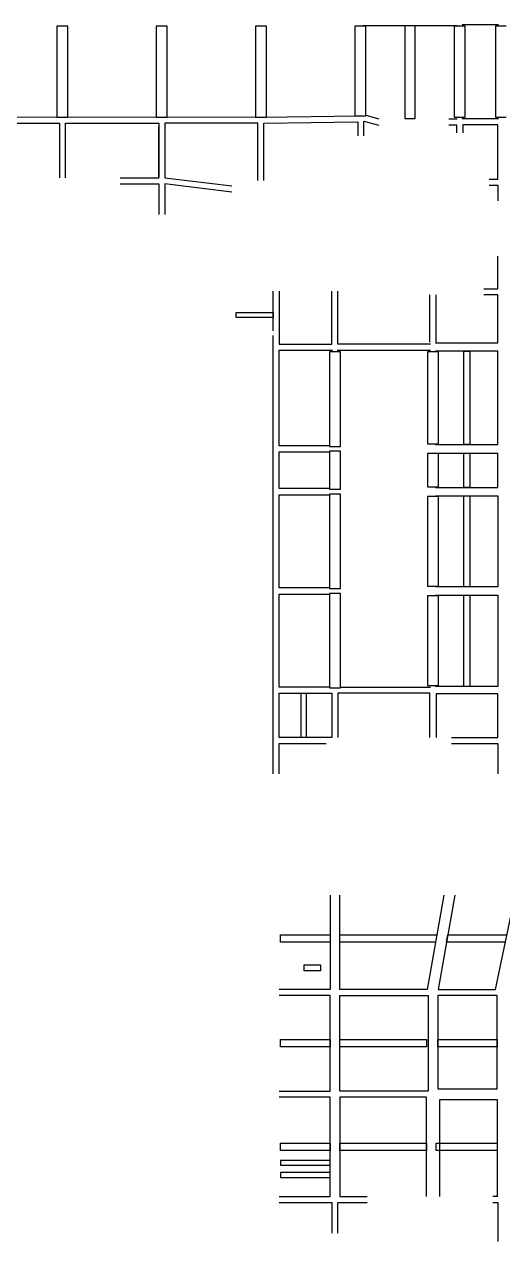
# Model space of a CAD drawing. Header units: metres. Extents: x -681087 to 1033303, y 74272 to 2630761.
# Drawn here: x 214763 to 254254, y 2099834 to 2200354 of the extents above; entities that cross this region are included whole.
import ezdxf

# ---------------------------------------------------------------- set-up
doc = ezdxf.new("R2010")
doc.units = ezdxf.units.M
for name, color, linetype in [('SKELETON_CLEAN', 7, 'Continuous'), ('SKELETON_ISOLATED', 1, 'Continuous'), ('SKELETON_ORIGINAL', 8, 'Continuous')]:
    doc.layers.add(name, color=color, linetype=linetype)

msp = doc.modelspace()

# ---------------------------------------------------------------- linework, layer by layer
at = {"layer": 'SKELETON_CLEAN'}
for p, q in [((218354, 2200204), (217454, 2200204)), ((217454, 2200204), (217454, 2192702)), ((218354, 2192702), (218354, 2200204)), ((226554, 2200204), (225654, 2200204)), ((225654, 2200204), (225654, 2192702)), ((226554, 2192702), (226554, 2200204)), ((234754, 2200204), (233854, 2200204)), ((233854, 2200204), (233854, 2192702)), ((234754, 2192702), (234754, 2200204)), ((242954, 2200204), (242054, 2200204)), ((242054, 2200204), (242054, 2192804)), ((242954, 2192804), (242954, 2200204)), ((246204, 2200254), (247004, 2200254)), ((246204, 2192554), (246204, 2200254)), ((247004, 2200254), (247004, 2192554)), ((251154, 2200204), (250254, 2200204)), ((250254, 2200204), (250254, 2192702)), ((251154, 2192702), (251154, 2200204)), ((254554, 2200204), (253654, 2200204)), ((253654, 2200204), (253654, 2192702)), ((210154, 2192704), (217704, 2192702)), ((217454, 2192702), (218354, 2192702)), ((225654, 2192702), (226554, 2192702)), ((233854, 2192702), (234754, 2192702)), ((242054, 2192804), (242954, 2192804)), ((242804, 2191154), (242804, 2192364)), ((242804, 2192364), (244043, 2192037)), ((247004, 2192554), (246204, 2192554)), ((250254, 2192702), (251154, 2192702)), ((253654, 2192702), (254554, 2192702)), ((209904, 2192204), (217654, 2192202)), ((217654, 2192202), (217654, 2187674)), ((218154, 2187674), (218154, 2192204)), ((218154, 2192204), (225854, 2192202)), ((234042, 2192202), (226354, 2192204)), ((226354, 2192204), (226354, 2187691)), ((234042, 2187459), (234042, 2192202)), ((234542, 2192203), (242304, 2192304)), ((234542, 2187459), (234542, 2192203)), ((242304, 2192304), (242304, 2191154)), ((249802, 2192052), (250454, 2192052)), ((250454, 2192052), (250454, 2191404)), ((253854, 2192052), (250954, 2192052)), ((250954, 2192052), (250954, 2191404)), ((253854, 2187554), (253854, 2192052)), ((226354, 2187691), (231902, 2187009)), ((253854, 2187554), (253153, 2187554)), ((222683, 2187174), (225854, 2187174)), ((225854, 2187174), (225854, 2184654)), ((231902, 2186505), (226354, 2187187)), ((226354, 2187187), (226354, 2184654)), ((253883, 2187054), (253153, 2187054)), ((253883, 2185784), (253883, 2187054)), ((253854, 2178514), (253854, 2181224)), ((235804, 2178314), (235804, 2173954)), ((240154, 2173954), (240154, 2178314)), ((240654, 2173954), (240654, 2178314)), ((252703, 2178514), (253854, 2178514)), ((253854, 2178014), (252703, 2178014)), ((253854, 2174054), (253854, 2178014)), ((232253, 2176155), (232253, 2176555)), ((232253, 2176555), (235304, 2176555)), ((235304, 2176555), (235304, 2176155)), ((235304, 2176155), (232253, 2176155)), ((235804, 2173954), (240154, 2173954)), ((235804, 2165554), (235804, 2173454)), ((235804, 2173454), (240204, 2173454)), ((240854, 2173304), (239954, 2173304)), ((239954, 2173304), (239954, 2165504)), ((248304, 2173954), (240654, 2173954)), ((240854, 2165504), (240854, 2173304)), ((248954, 2173304), (248054, 2173304)), ((248054, 2173304), (248054, 2165704)), ((248704, 2174054), (253854, 2174054)), ((253854, 2173354), (248704, 2173354)), ((248954, 2165704), (248954, 2173304)), ((251054, 2173354), (251554, 2173354)), ((251054, 2165654), (251054, 2173354)), ((251554, 2173354), (251554, 2165654)), ((253854, 2165654), (253854, 2173354)), ((239954, 2165554), (235804, 2165554)), ((239954, 2165504), (240854, 2165504)), ((248054, 2165704), (248954, 2165704)), ((248704, 2165654), (253854, 2165654)), ((251554, 2165654), (251054, 2165654)), ((235804, 2162014), (235804, 2165054)), ((235804, 2165054), (239954, 2165054)), ((240854, 2165104), (239954, 2165104)), ((239954, 2165104), (239954, 2161964)), ((240854, 2161964), (240854, 2165104)), ((248954, 2164904), (248054, 2164904)), ((248054, 2164904), (248054, 2162164)), ((248704, 2164954), (253854, 2164954)), ((248954, 2162164), (248954, 2164904)), ((251054, 2164954), (251554, 2164954)), ((251054, 2162114), (251054, 2164954)), ((251554, 2164954), (251554, 2162114)), ((253854, 2162114), (253854, 2164954)), ((239954, 2162014), (235804, 2162014)), ((235804, 2153814), (235804, 2161514)), ((235804, 2161514), (239954, 2161514)), ((239954, 2161964), (240854, 2161964)), ((240854, 2161564), (239954, 2161564)), ((239954, 2161564), (239954, 2153764)), ((240854, 2153764), (240854, 2161564)), ((248054, 2162164), (248954, 2162164)), ((248954, 2161364), (248054, 2161364)), ((248054, 2161364), (248054, 2153964)), ((248704, 2162114), (253854, 2162114)), ((248704, 2161414), (253854, 2161414)), ((248954, 2153964), (248954, 2161364)), ((251554, 2162114), (251054, 2162114)), ((251054, 2161414), (251554, 2161414)), ((251054, 2153914), (251054, 2161414)), ((251554, 2161414), (251554, 2153914)), ((253854, 2161414), (253854, 2153914)), ((239954, 2153814), (235804, 2153814)), ((235804, 2145614), (235804, 2153314)), ((235804, 2153314), (239954, 2153314)), ((239954, 2153764), (240854, 2153764)), ((240854, 2153364), (239954, 2153364)), ((239954, 2153364), (239954, 2145564)), ((240854, 2145564), (240854, 2153364)), ((248054, 2153964), (248954, 2153964)), ((248954, 2153164), (248054, 2153164)), ((248054, 2153164), (248054, 2145764)), ((253854, 2153914), (248704, 2153914)), ((248704, 2153214), (253854, 2153214)), ((248954, 2145764), (248954, 2153164)), ((251554, 2153914), (251054, 2153914)), ((251054, 2153214), (251554, 2153214)), ((251054, 2145664), (251054, 2153214)), ((251554, 2153214), (251554, 2145664)), ((253854, 2153214), (253854, 2145664)), ((239954, 2145614), (235804, 2145614)), ((235804, 2141474), (235804, 2145114)), ((235804, 2145114), (240154, 2145114)), ((237629, 2141474), (237629, 2145114)), ((237629, 2145114), (238029, 2145114)), ((238029, 2145114), (238029, 2141474)), ((239954, 2145564), (240854, 2145564)), ((240154, 2145114), (240154, 2141474)), ((248254, 2145114), (240654, 2145114)), ((240654, 2145114), (240654, 2141474)), ((248054, 2145764), (248954, 2145764)), ((248254, 2141474), (248254, 2145114)), ((253854, 2145664), (248704, 2145664)), ((251554, 2145664), (251054, 2145664)), ((253854, 2145064), (248754, 2145064)), ((248754, 2145064), (248754, 2141474)), ((253854, 2141474), (253854, 2145064)), ((240154, 2141474), (235804, 2141474)), ((238029, 2141474), (237629, 2141474)), ((250033, 2141474), (253854, 2141474)), ((235804, 2138454), (235804, 2140974)), ((235804, 2140974), (239672, 2140974)), ((250033, 2140974), (253854, 2140974)), ((253854, 2140974), (253854, 2138454)), ((240004, 2128454), (240004, 2120664)), ((240804, 2120664), (240804, 2128454)), ((249395, 2128454), (248020, 2120664)), ((250309, 2128454), (248934, 2120664)), ((253663, 2120664), (255311, 2128536)), ((235904, 2124574), (235904, 2125174)), ((235904, 2125174), (240004, 2125174)), ((240004, 2125174), (240004, 2124574)), ((240804, 2124574), (240804, 2125174)), ((240804, 2125174), (248816, 2125174)), ((248816, 2125174), (248710, 2124574)), ((249624, 2124574), (249730, 2125174)), ((249730, 2125174), (254607, 2125174)), ((240004, 2124574), (235904, 2124574)), ((248710, 2124574), (240804, 2124574)), ((254482, 2124574), (249624, 2124574)), ((237861, 2122684), (239202, 2122684)), ((237861, 2122187), (237861, 2122684)), ((239202, 2122187), (237861, 2122187)), ((239202, 2122684), (239202, 2122187)), ((240004, 2120664), (235804, 2120664)), ((240004, 2120164), (235804, 2120164)), ((240004, 2112264), (240004, 2120164)), ((248020, 2120664), (240804, 2120664)), ((240804, 2112264), (240804, 2120164)), ((240804, 2120164), (248104, 2120164)), ((248104, 2120164), (248104, 2112264)), ((253804, 2120164), (248904, 2120164)), ((248904, 2120164), (248904, 2112464)), ((248934, 2120664), (253663, 2120664)), ((253804, 2112464), (253804, 2120164)), ((235904, 2115919), (235904, 2116519)), ((235904, 2116519), (240004, 2116519)), ((240004, 2116519), (240004, 2115919)), ((240804, 2115919), (240804, 2116519)), ((240804, 2116519), (247954, 2116519)), ((247954, 2116519), (247954, 2115919)), ((248904, 2115914), (248904, 2116514)), ((248904, 2116514), (253804, 2116514)), ((253804, 2116514), (253804, 2115914)), ((240004, 2115919), (235904, 2115919)), ((247954, 2115919), (240804, 2115919)), ((253804, 2115914), (248904, 2115914)), ((235804, 2112264), (240004, 2112264)), ((248104, 2112264), (240804, 2112264)), ((248904, 2112464), (253804, 2112464)), ((240004, 2111764), (235804, 2111764)), ((240004, 2103554), (240004, 2111764)), ((247954, 2111764), (240804, 2111764)), ((240804, 2111764), (240804, 2103554)), ((247954, 2103554), (247954, 2111764)), ((249054, 2103554), (249054, 2111564)), ((249054, 2111564), (253804, 2111564)), ((253804, 2111564), (253804, 2103554)), ((235904, 2107364), (235904, 2107964)), ((235904, 2107964), (240004, 2107964)), ((240004, 2107964), (240004, 2107364)), ((240804, 2107364), (240804, 2107964)), ((240804, 2107964), (247954, 2107964)), ((247954, 2107964), (247954, 2107364)), ((248754, 2107364), (248754, 2107964)), ((248754, 2107964), (253804, 2107964)), ((253804, 2107964), (253804, 2107364)), ((240004, 2107364), (235904, 2107364)), ((247954, 2107364), (240804, 2107364)), ((253804, 2107364), (248754, 2107364)), ((235904, 2106544), (235904, 2106144)), ((240004, 2106544), (235904, 2106544)), ((235904, 2106144), (240004, 2106144)), ((240004, 2106144), (240004, 2106544)), ((235904, 2105544), (235904, 2105143)), ((240004, 2105544), (235904, 2105544)), ((235904, 2105143), (240004, 2105143)), ((240004, 2105143), (240004, 2105544)), ((235804, 2103554), (240004, 2103554)), ((235804, 2103054), (240154, 2103054)), ((240154, 2103054), (240154, 2100534)), ((240654, 2100534), (240654, 2103054)), ((240654, 2103054), (243073, 2103054)), ((240804, 2103554), (243073, 2103554)), ((253433, 2103054), (253854, 2103054)), ((253854, 2103054), (253854, 2099834))]:
    msp.add_line(p, q, dxfattribs=at)
at = {"layer": 'SKELETON_ISOLATED'}
for p, q in [((242704, 2200254), (250504, 2200254)), ((250904, 2200354), (253904, 2200354)), ((218104, 2192704), (225904, 2192702)), ((226304, 2192704), (234104, 2192702)), ((234504, 2192702), (242304, 2192804)), ((242954, 2192842), (244043, 2192554)), ((249802, 2192552), (250504, 2192552)), ((253904, 2192552), (250904, 2192552)), ((225854, 2189938), (225854, 2189800)), ((222683, 2187674), (225854, 2187674)), ((235304, 2175054), (235304, 2178314)), ((248254, 2174104), (248254, 2178014)), ((248754, 2174104), (248754, 2178014)), ((235304, 2138454), (235304, 2174654)), ((240604, 2173454), (248304, 2173454)), ((240854, 2145614), (248304, 2145614)), ((253829, 2103554), (253433, 2103554))]:
    msp.add_line(p, q, dxfattribs=at)
at = {"layer": 'SKELETON_ORIGINAL'}
for p, q in [((218354, 2200204), (217454, 2200204)), ((217454, 2200204), (217454, 2192702)), ((218354, 2192702), (218354, 2200204)), ((226554, 2200204), (225654, 2200204)), ((225654, 2200204), (225654, 2192702)), ((226554, 2192702), (226554, 2200204)), ((234754, 2200204), (233854, 2200204)), ((233854, 2200204), (233854, 2192702)), ((234754, 2192702), (234754, 2200204)), ((242954, 2200204), (242054, 2200204)), ((242054, 2200204), (242054, 2192804)), ((242704, 2200254), (250504, 2200254)), ((242954, 2192804), (242954, 2200204)), ((246204, 2200254), (247004, 2200254)), ((246204, 2192554), (246204, 2200254)), ((247004, 2200254), (247004, 2192554)), ((251154, 2200204), (250254, 2200204)), ((250254, 2200204), (250254, 2192702)), ((250904, 2200354), (253904, 2200354)), ((251154, 2192702), (251154, 2200204)), ((254554, 2200204), (253654, 2200204)), ((253654, 2200204), (253654, 2192702)), ((210154, 2192704), (217704, 2192702)), ((217454, 2192702), (218354, 2192702)), ((218104, 2192704), (225904, 2192702)), ((225654, 2192702), (226554, 2192702)), ((226304, 2192704), (234104, 2192702)), ((233854, 2192702), (234754, 2192702)), ((234504, 2192702), (242304, 2192804)), ((242054, 2192804), (242954, 2192804)), ((242804, 2191154), (242804, 2192364)), ((242804, 2192364), (244043, 2192037)), ((242954, 2192842), (244043, 2192554)), ((247004, 2192554), (246204, 2192554)), ((249802, 2192552), (250504, 2192552)), ((250254, 2192702), (251154, 2192702)), ((253904, 2192552), (250904, 2192552)), ((253654, 2192702), (254554, 2192702)), ((209904, 2192204), (217654, 2192202)), ((217654, 2192202), (217654, 2187674)), ((218154, 2187674), (218154, 2192204)), ((218154, 2192204), (225854, 2192202)), ((225854, 2192202), (225854, 2187697)), ((225854, 2187674), (225854, 2191902)), ((234042, 2192202), (226354, 2192204)), ((226354, 2192204), (226354, 2187691)), ((234042, 2187459), (234042, 2192202)), ((234542, 2192203), (242304, 2192304)), ((234542, 2187459), (234542, 2192203)), ((242304, 2192304), (242304, 2191154)), ((249802, 2192052), (250454, 2192052)), ((250454, 2192052), (250454, 2191404)), ((253854, 2192052), (250954, 2192052)), ((250954, 2192052), (250954, 2191404)), ((253854, 2187554), (253854, 2192052)), ((222683, 2187674), (225854, 2187674)), ((226354, 2187691), (231902, 2187009)), ((253854, 2187554), (253153, 2187554)), ((222683, 2187174), (225854, 2187174)), ((225854, 2187174), (225854, 2184654)), ((231902, 2186505), (226354, 2187187)), ((226354, 2187187), (226354, 2184654)), ((253883, 2187054), (253153, 2187054)), ((253883, 2185784), (253883, 2187054)), ((253854, 2178514), (253854, 2181224)), ((235304, 2175054), (235304, 2178314)), ((235804, 2178314), (235804, 2173954)), ((240154, 2173954), (240154, 2178314)), ((240654, 2173954), (240654, 2178314)), ((252703, 2178514), (253854, 2178514)), ((248254, 2174104), (248254, 2178014)), ((248754, 2174104), (248754, 2178014)), ((253854, 2178014), (252703, 2178014)), ((253854, 2174054), (253854, 2178014)), ((232253, 2176155), (232253, 2176555)), ((232253, 2176555), (235304, 2176555)), ((235304, 2176555), (235304, 2176155)), ((235304, 2176155), (232253, 2176155)), ((235304, 2138454), (235304, 2174654)), ((235804, 2173954), (240154, 2173954)), ((235804, 2165554), (235804, 2173454)), ((235804, 2173454), (240204, 2173454)), ((240854, 2173304), (239954, 2173304)), ((239954, 2173304), (239954, 2165504)), ((240604, 2173454), (248304, 2173454)), ((248304, 2173954), (240654, 2173954)), ((240854, 2165504), (240854, 2173304)), ((248954, 2173304), (248054, 2173304)), ((248054, 2173304), (248054, 2165704)), ((248704, 2174054), (253854, 2174054)), ((253854, 2173354), (248704, 2173354)), ((248954, 2165704), (248954, 2173304)), ((251054, 2173354), (251554, 2173354)), ((251054, 2165654), (251054, 2173354)), ((251554, 2173354), (251554, 2165654)), ((253854, 2165654), (253854, 2173354)), ((239954, 2165554), (235804, 2165554)), ((239954, 2165504), (240854, 2165504)), ((248054, 2165704), (248954, 2165704)), ((248704, 2165654), (253854, 2165654)), ((251554, 2165654), (251054, 2165654)), ((235804, 2162014), (235804, 2165054)), ((235804, 2165054), (239954, 2165054)), ((240854, 2165104), (239954, 2165104)), ((239954, 2165104), (239954, 2161964)), ((240854, 2161964), (240854, 2165104)), ((248954, 2164904), (248054, 2164904)), ((248054, 2164904), (248054, 2162164)), ((248704, 2164954), (253854, 2164954)), ((248954, 2162164), (248954, 2164904)), ((251054, 2164954), (251554, 2164954)), ((251054, 2162114), (251054, 2164954)), ((251554, 2164954), (251554, 2162114)), ((253854, 2162114), (253854, 2164954)), ((239954, 2162014), (235804, 2162014)), ((235804, 2153814), (235804, 2161514)), ((235804, 2161514), (239954, 2161514)), ((239954, 2161964), (240854, 2161964)), ((240854, 2161564), (239954, 2161564)), ((239954, 2161564), (239954, 2153764)), ((240854, 2153764), (240854, 2161564)), ((248054, 2162164), (248954, 2162164)), ((248954, 2161364), (248054, 2161364)), ((248054, 2161364), (248054, 2153964)), ((248704, 2162114), (253854, 2162114)), ((248704, 2161414), (253854, 2161414)), ((248954, 2153964), (248954, 2161364)), ((251554, 2162114), (251054, 2162114)), ((251054, 2161414), (251554, 2161414)), ((251054, 2153914), (251054, 2161414)), ((251554, 2161414), (251554, 2153914)), ((253854, 2161414), (253854, 2153914)), ((239954, 2153814), (235804, 2153814)), ((235804, 2145614), (235804, 2153314)), ((235804, 2153314), (239954, 2153314)), ((239954, 2153764), (240854, 2153764)), ((240854, 2153364), (239954, 2153364)), ((239954, 2153364), (239954, 2145564)), ((240854, 2145564), (240854, 2153364)), ((248054, 2153964), (248954, 2153964)), ((248954, 2153164), (248054, 2153164)), ((248054, 2153164), (248054, 2145764)), ((253854, 2153914), (248704, 2153914)), ((248704, 2153214), (253854, 2153214)), ((248954, 2145764), (248954, 2153164)), ((251554, 2153914), (251054, 2153914)), ((251054, 2153214), (251554, 2153214)), ((251054, 2145664), (251054, 2153214)), ((251554, 2153214), (251554, 2145664)), ((253854, 2153214), (253854, 2145664)), ((239954, 2145614), (235804, 2145614)), ((235804, 2141474), (235804, 2145114)), ((235804, 2145114), (240154, 2145114)), ((237629, 2141474), (237629, 2145114)), ((237629, 2145114), (238029, 2145114)), ((238029, 2145114), (238029, 2141474)), ((239954, 2145564), (240854, 2145564)), ((240154, 2145114), (240154, 2141474)), ((248254, 2145114), (240654, 2145114)), ((240654, 2145114), (240654, 2141474)), ((240854, 2145614), (248304, 2145614)), ((248054, 2145764), (248954, 2145764)), ((248254, 2141474), (248254, 2145114)), ((253854, 2145664), (248704, 2145664)), ((251554, 2145664), (251054, 2145664)), ((253854, 2145064), (248754, 2145064)), ((248754, 2145064), (248754, 2141474)), ((253854, 2141474), (253854, 2145064)), ((240154, 2141474), (235804, 2141474)), ((238029, 2141474), (237629, 2141474)), ((250033, 2141474), (253854, 2141474)), ((235804, 2138454), (235804, 2140974)), ((235804, 2140974), (239672, 2140974)), ((250033, 2140974), (253854, 2140974)), ((253854, 2140974), (253854, 2138454)), ((240004, 2128454), (240004, 2120664)), ((240804, 2120664), (240804, 2128454)), ((249395, 2128454), (248020, 2120664)), ((250309, 2128454), (248934, 2120664)), ((253663, 2120664), (255311, 2128536)), ((235904, 2124574), (235904, 2125174)), ((235904, 2125174), (240004, 2125174)), ((240004, 2125174), (240004, 2124574)), ((240804, 2124574), (240804, 2125174)), ((240804, 2125174), (248816, 2125174)), ((248816, 2125174), (248710, 2124574)), ((249624, 2124574), (249730, 2125174)), ((249730, 2125174), (254607, 2125174)), ((240004, 2124574), (235904, 2124574)), ((248710, 2124574), (240804, 2124574)), ((254482, 2124574), (249624, 2124574)), ((237861, 2122684), (239202, 2122684)), ((237861, 2122187), (237861, 2122684)), ((239202, 2122187), (237861, 2122187)), ((239202, 2122684), (239202, 2122187)), ((240004, 2120664), (235804, 2120664)), ((240004, 2120164), (235804, 2120164)), ((240004, 2112264), (240004, 2120164)), ((248020, 2120664), (240804, 2120664)), ((240804, 2112264), (240804, 2120164)), ((240804, 2120164), (248104, 2120164)), ((248104, 2120164), (248104, 2112264)), ((253804, 2120164), (248904, 2120164)), ((248904, 2120164), (248904, 2112464)), ((248934, 2120664), (253663, 2120664)), ((253804, 2112464), (253804, 2120164)), ((235904, 2115919), (235904, 2116519)), ((235904, 2116519), (240004, 2116519)), ((240004, 2116519), (240004, 2115919)), ((240804, 2115919), (240804, 2116519)), ((240804, 2116519), (247954, 2116519)), ((247954, 2116519), (247954, 2115919)), ((248904, 2115914), (248904, 2116514)), ((248904, 2116514), (253804, 2116514)), ((253804, 2116514), (253804, 2115914)), ((240004, 2115919), (235904, 2115919)), ((247954, 2115919), (240804, 2115919)), ((253804, 2115914), (248904, 2115914)), ((235804, 2112264), (240004, 2112264)), ((248104, 2112264), (240804, 2112264)), ((248904, 2112464), (253804, 2112464)), ((240004, 2111764), (235804, 2111764)), ((240004, 2103554), (240004, 2111764)), ((247954, 2111764), (240804, 2111764)), ((240804, 2111764), (240804, 2103554)), ((247954, 2103554), (247954, 2111764)), ((249054, 2103554), (249054, 2111564)), ((249054, 2111564), (253804, 2111564)), ((253804, 2111564), (253804, 2103554)), ((235904, 2107364), (235904, 2107964)), ((235904, 2107964), (240004, 2107964)), ((240004, 2107964), (240004, 2107364)), ((240804, 2107364), (240804, 2107964)), ((240804, 2107964), (247954, 2107964)), ((247954, 2107964), (247954, 2107364)), ((248754, 2107364), (248754, 2107964)), ((248754, 2107964), (253804, 2107964)), ((253804, 2107964), (253804, 2107364)), ((240004, 2107364), (235904, 2107364)), ((247954, 2107364), (240804, 2107364)), ((253804, 2107364), (248754, 2107364)), ((235904, 2106544), (235904, 2106144)), ((240004, 2106544), (235904, 2106544)), ((235904, 2106144), (240004, 2106144)), ((240004, 2106144), (240004, 2106544)), ((235904, 2105544), (235904, 2105143)), ((240004, 2105544), (235904, 2105544)), ((235904, 2105143), (240004, 2105143)), ((240004, 2105143), (240004, 2105544)), ((235804, 2103554), (240004, 2103554)), ((235804, 2103054), (240154, 2103054)), ((240154, 2103054), (240154, 2100534)), ((240654, 2100534), (240654, 2103054)), ((240654, 2103054), (243073, 2103054)), ((240804, 2103554), (243073, 2103554)), ((253854, 2103554), (253433, 2103554)), ((253804, 2103554), (253433, 2103554)), ((253433, 2103054), (253854, 2103054)), ((253854, 2103054), (253854, 2099834))]:
    msp.add_line(p, q, dxfattribs=at)

doc.saveas('drawing.dxf')
